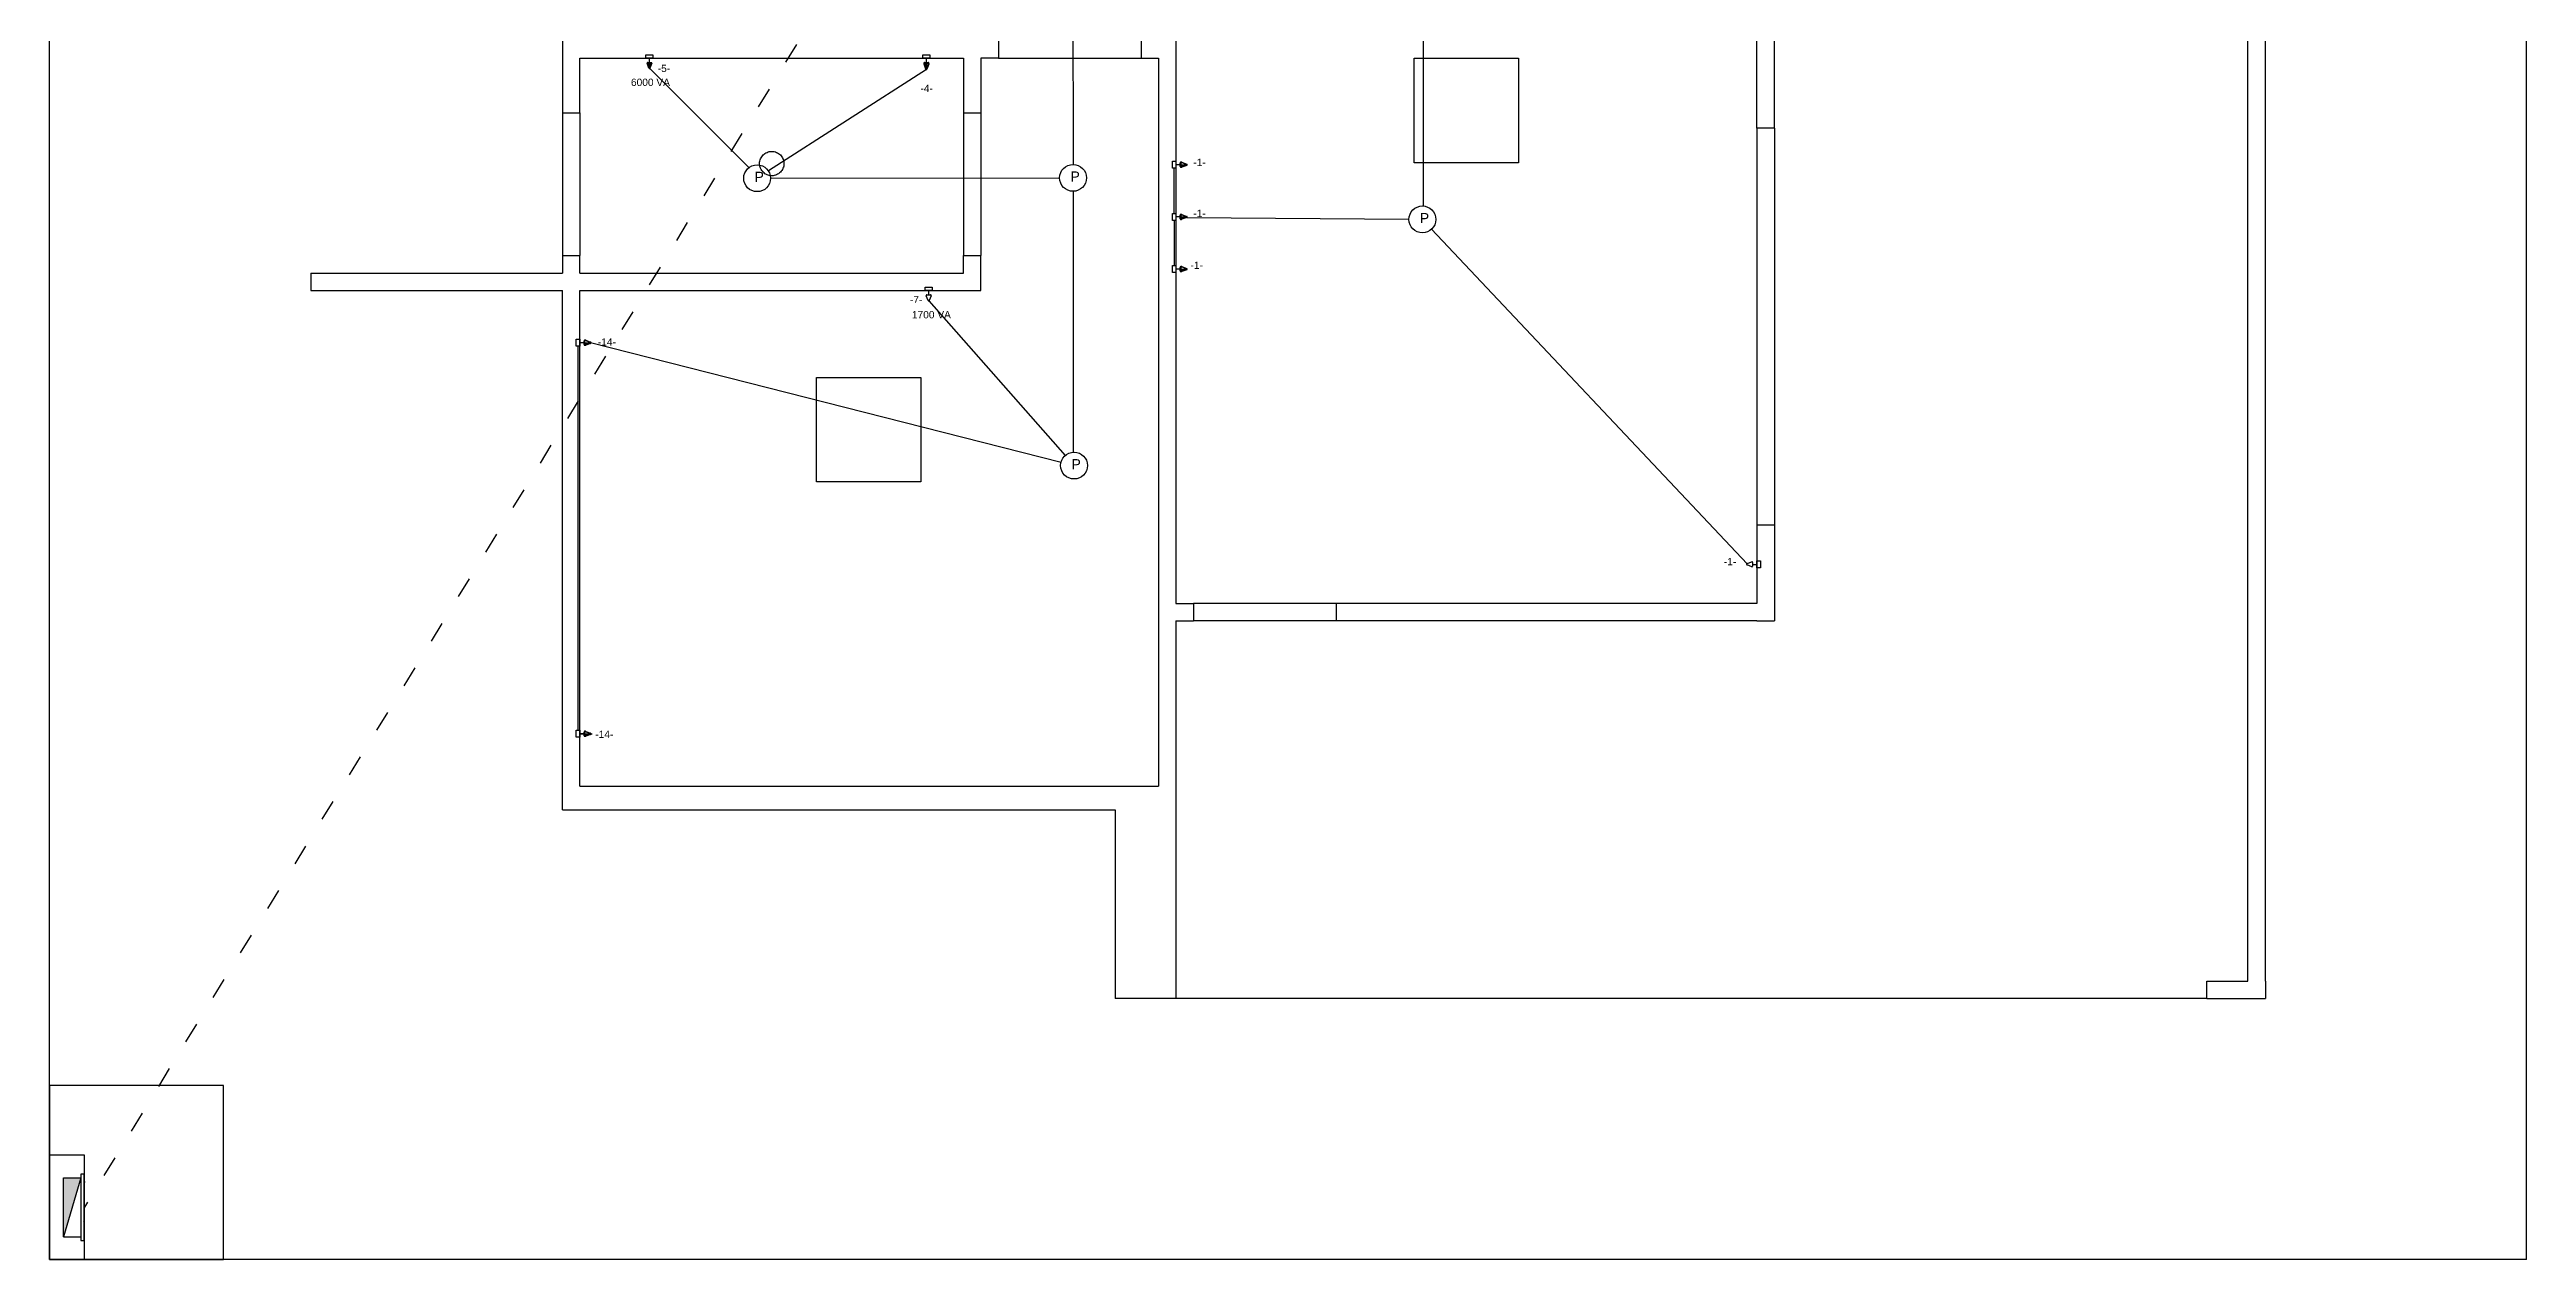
# Model space of a CAD drawing. Extents: x 1249.5 to 1279.4, y 663.9 to 679.7.
# Drawn here: x 1265.17 to 1279.4, y 663.92 to 670.87 of the extents above; entities that cross this region are included whole.
import ezdxf

# ---------------------------------------------------------------- set-up
doc = ezdxf.new("R2010")
doc.units = 0
doc.linetypes.add('ACAD_ISO02W100', pattern=[15, 12, -3])
doc.linetypes.add('ACAD_ISO03W100', pattern=[30, 12, -18])
for name, color, linetype in [('ARQ-BASE', 9, 'Continuous'), ('ARQ-LOTE', 243, 'Continuous'), ('ELE-CAIXAS', 190, 'Continuous'), ('ELE-ELETRODUTOS', 4, 'Continuous'), ('ELE-LUMINARIAS', 212, 'Continuous'), ('ELE-QUADROS', 7, 'Continuous'), ('ELE-TEXTOS', 2, 'Continuous'), ('ELE-TUE', 1, 'Continuous'), ('ELE-TUG', 7, 'Continuous')]:
    doc.layers.add(name, color=color, linetype=linetype)
doc.styles.get("Standard").update_dxf_attribs({"font": 'Arial.ttf'})

# ---------------------------------------------------------------- blocks, each defined once
blk = doc.blocks.new('tomada_media_dupla')
h = blk.add_hatch(color=3)
h.dxf.hatch_style = 1
edge = h.paths.add_edge_path()
edge.add_line((18.2, 7.2), (21, 7.2))
edge.add_arc((20.7, 7.1), 0.325, -71.1695, 4.1929, ccw=False)
edge.add_line((20.8, 6.8), (18, 5.8))
edge.add_arc((17.9, 6.1), 0.359, 180, 290.806, ccw=False)
edge.add_line((17.5, 6.1), (17.5, 7.2))
edge.add_line((17.5, 7.2), (18.2, 7.2))
h = blk.add_hatch(color=3)
h.dxf.hatch_style = 1
edge = h.paths.add_edge_path()
edge.add_line((18.7, 7.2), (21.5, 7.2))
edge.add_arc((21.2, 7.1), 0.325, -71.1695, 4.1929, ccw=False)
edge.add_line((21.3, 6.8), (18.5, 5.8))
edge.add_arc((18.4, 6.1), 0.359, 180, 290.806, ccw=False)
edge.add_line((18, 6.1), (18, 7.2))
edge.add_line((18, 7.2), (18.7, 7.2))
blk.add_line((17.5, 7.2), (15, 7.2))
at = {"color": 3, "linetype": 'ACAD_ISO03W100', "lineweight": 30}
for points in [[(18, 8.6), (20.8, 7.5, -0.689776), (20.8, 6.8), (18, 5.8, -0.525045), (17.5, 6.1), (17.5, 8.2, -0.525045)], [(18.2, 7.2), (21, 7.2, -0.341218), (20.8, 6.8), (18, 5.8, -0.525045), (17.5, 6.1), (17.5, 7.2)], [(18.5, 8.6), (21.3, 7.5, -0.689776), (21.3, 6.8), (18.5, 5.8, -0.525045), (18, 6.1), (18, 8.2, -0.525045)], [(18.7, 7.2), (21.5, 7.2, -0.341218), (21.3, 6.8), (18.5, 5.8, -0.525045), (18, 6.1), (18, 7.2)]]:
    blk.add_lwpolyline(points, format="xyb", close=True, dxfattribs=at)
for points in [[(17.5, 7.2), (21, 7.2)], [(18, 7.2), (21.5, 7.2)]]:
    blk.add_lwpolyline(points)
at = {"layer": 'ELE-CAIXAS'}
blk.add_lwpolyline([(15, 9.2), (15, 5.2), (13, 5.2), (13, 9.2)], close=True, dxfattribs=at)
blk = doc.blocks.new('tomada_baixa')
blk.add_line((5313.8, 450), (5311.3, 450))
blk.add_lwpolyline([(5311.3, 452), (5311.3, 448), (5309.3, 448), (5309.3, 452)], close=True)
at = {"color": 3, "linetype": 'ACAD_ISO03W100', "lineweight": 30}
blk.add_lwpolyline([(5314.3, 451.4), (5317, 450.3, -0.689776), (5317, 449.6), (5314.3, 448.6, -0.525045), (5313.8, 448.9), (5313.8, 451, -0.525045)], format="xyb", close=True, dxfattribs=at)
blk = doc.blocks.new('tomada_alta')
h = blk.add_hatch(color=3)
h.dxf.hatch_style = 1
edge = h.paths.add_edge_path()
edge.add_line((5241.4, 175.7), (5244.2, 174.6))
edge.add_arc((5244.1, 174.3), 0.359, -69.194, 69.194, ccw=False)
edge.add_line((5244.2, 174), (5241.4, 172.9))
edge.add_arc((5241.3, 173.3), 0.359, 180, 290.806, ccw=False)
edge.add_line((5241, 173.3), (5241, 175.4))
edge.add_arc((5241.3, 175.4), 0.359, 69.194, 180, ccw=False)
blk.add_line((5241, 174.3), (5238.5, 174.3))
blk.add_lwpolyline([(5238.5, 176.3), (5238.5, 172.3), (5236.5, 172.3), (5236.5, 176.3)], close=True)
at = {"color": 3, "linetype": 'ACAD_ISO03W100', "lineweight": 30}
blk.add_lwpolyline([(5241.4, 175.7), (5244.2, 174.6, -0.689776), (5244.2, 174), (5241.4, 172.9, -0.525045), (5241, 173.3), (5241, 175.4, -0.525045)], format="xyb", close=True, dxfattribs=at)
blk = doc.blocks.new('caixa de passagem no teto')
blk.add_circle((0, 0), 49.8)
at = {"insert": (-9.8, 23.8), "char_height": 37.4, "attachment_point": 1}
blk.add_mtext_dynamic_manual_height_columns('P', width=37.361, gutter_width=186.8, heights=[41.9], dxfattribs=at)
blk = doc.blocks.new('quadro_parcial_embutido')
h = blk.add_hatch(color=4)
h.dxf.hatch_style = 1
h.paths.add_polyline_path([(5286.4, 1059.1), (5320.4, 1049.1), (5286.4, 1049.1)])
blk.add_line((5311.5, 1060.4), (5311.5, 1060.4))
at = {"color": 4}
blk.add_line((5320.4, 1049.1), (5320.4, 1059.1), dxfattribs=at)
at = {"color": 3}
blk.add_lwpolyline([(5284.4, 1059.1), (5322.4, 1059.1), (5322.4, 1061.1), (5284.4, 1061.1)], close=True, dxfattribs=at)
at = {"color": 4, "lineweight": 30, "transparency": 33554508}
blk.add_lwpolyline([(5286.4, 1059.1), (5320.4, 1049.1), (5286.4, 1049.1)], close=True, dxfattribs=at)

msp = doc.modelspace()

# ---------------------------------------------------------------- linework, layer by layer
for p, q in [((1266.172, 664.921), (1265.172, 664.921)), ((1265.172, 664.921), (1265.172, 663.921)), ((1266.172, 663.921), (1266.172, 664.921)), ((1265.172, 663.921), (1266.172, 663.921))]:
    msp.add_line(p, q)
at = {"layer": 'ARQ-BASE'}
for p, q in [((1271.643, 678.067), (1271.643, 667.691)), ((1277.802, 665.521), (1277.802, 677.046)), ((1277.902, 665.521), (1277.902, 677.046)), ((1274.981, 670.421), (1274.979, 673.904)), ((1275.08, 673.904), (1275.08, 670.421)), ((1268.118, 671.261), (1268.118, 670.509)), ((1270.623, 670.923), (1270.623, 670.823)), ((1271.443, 670.923), (1271.443, 670.823)), ((1268.218, 670.823), (1270.423, 670.823)), ((1268.218, 670.509), (1268.218, 670.823)), ((1270.423, 670.823), (1270.423, 670.509)), ((1270.623, 670.823), (1270.523, 670.823)), ((1270.523, 670.823), (1270.523, 670.509)), ((1270.623, 670.823), (1271.443, 670.823)), ((1271.443, 670.823), (1271.543, 670.823)), ((1271.543, 670.823), (1271.543, 666.641)), ((1268.118, 670.509), (1268.218, 670.509)), ((1268.118, 670.509), (1268.118, 669.689)), ((1268.218, 670.509), (1268.218, 669.689)), ((1270.423, 670.509), (1270.423, 669.689)), ((1270.423, 670.509), (1270.523, 670.509)), ((1270.523, 670.509), (1270.523, 669.689)), ((1274.981, 670.421), (1274.981, 668.141)), ((1275.081, 670.421), (1274.981, 670.421)), ((1275.081, 670.421), (1275.081, 668.141)), ((1268.118, 669.689), (1268.218, 669.689)), ((1268.118, 669.689), (1268.118, 669.589)), ((1268.218, 669.589), (1268.218, 669.689)), ((1270.423, 669.689), (1270.523, 669.689)), ((1270.423, 669.589), (1270.423, 669.689)), ((1270.523, 669.489), (1270.523, 669.689)), ((1266.672, 669.589), (1268.118, 669.589)), ((1266.672, 669.589), (1266.672, 669.489)), ((1268.218, 669.589), (1270.423, 669.589)), ((1266.672, 669.489), (1268.118, 669.489)), ((1268.118, 669.469), (1268.118, 669.489)), ((1268.118, 666.504), (1268.118, 669.469)), ((1268.218, 669.469), (1268.218, 669.489)), ((1268.218, 669.489), (1270.523, 669.489)), ((1268.218, 666.641), (1268.218, 669.469)), ((1275.081, 668.141), (1274.981, 668.141)), ((1274.981, 668.141), (1274.981, 667.691)), ((1275.081, 668.141), (1275.081, 667.691)), ((1271.643, 667.691), (1271.743, 667.691)), ((1271.643, 667.591), (1271.743, 667.591)), ((1271.643, 667.591), (1271.643, 665.421)), ((1271.743, 667.691), (1271.743, 667.591)), ((1272.563, 667.691), (1271.743, 667.691)), ((1272.563, 667.591), (1271.743, 667.591)), ((1274.981, 667.691), (1272.563, 667.691)), ((1272.563, 667.691), (1272.563, 667.591)), ((1274.981, 667.591), (1272.563, 667.591)), ((1274.981, 667.591), (1275.081, 667.591)), ((1275.081, 667.691), (1275.081, 667.591)), ((1268.218, 666.641), (1271.543, 666.641)), ((1268.118, 666.504), (1268.81, 666.504)), ((1268.81, 666.504), (1271.293, 666.504)), ((1271.293, 666.504), (1271.293, 665.421)), ((1271.643, 665.421), (1271.293, 665.421)), ((1277.566, 665.421), (1271.643, 665.421)), ((1277.566, 665.421), (1277.566, 665.521)), ((1277.566, 665.521), (1277.802, 665.521)), ((1277.566, 665.421), (1277.802, 665.421)), ((1277.802, 665.421), (1277.802, 665.421)), ((1277.802, 665.421), (1277.802, 665.421)), ((1277.802, 665.421), (1277.902, 665.421)), ((1277.902, 665.521), (1277.902, 665.421)), ((1265.172, 663.921), (1265.172, 664.521)), ((1265.372, 664.521), (1265.172, 664.521)), ((1265.372, 663.921), (1265.372, 664.521)), ((1265.172, 663.921), (1265.372, 663.921))]:
    msp.add_line(p, q, dxfattribs=at)
at = {"layer": 'ARQ-LOTE'}
for p, q in [((1265.172, 663.921), (1265.172, 679.667)), ((1279.402, 663.921), (1279.402, 679.667)), ((1279.402, 663.921), (1265.172, 663.921))]:
    msp.add_line(p, q, dxfattribs=at)
at = {"layer": 'ELE-ELETRODUTOS', "linetype": 'ACAD_ISO03W100', "ltscale": 0.01}
msp.add_line((1273.065, 676.787), (1265.372, 664.221), dxfattribs=at)
at = {"layer": 'ELE-ELETRODUTOS'}
for p, q in [((1271.05, 672.698), (1271.052, 670.211)), ((1273.064, 672.648), (1273.064, 669.975)), ((1268.618, 670.767), (1269.19, 670.196)), ((1270.21, 670.759), (1269.302, 670.176)), ((1269.314, 670.134), (1270.975, 670.136)), ((1271.633, 669.931), (1271.633, 670.191)), ((1271.052, 670.06), (1271.053, 668.56)), ((1271.633, 669.891), (1271.633, 669.631)), ((1271.706, 669.909), (1272.981, 669.898)), ((1274.924, 667.919), (1273.112, 669.841)), ((1270.223, 669.429), (1271.007, 668.541)), ((1268.208, 666.961), (1268.208, 669.169)), ((1268.279, 669.189), (1270.983, 668.502))]:
    msp.add_line(p, q, dxfattribs=at)
at = {"layer": 'ELE-LUMINARIAS', "linetype": 'ACAD_ISO02W100'}
for p, q in [((1273.011, 670.823), (1273.611, 670.823)), ((1273.011, 670.223), (1273.011, 670.823)), ((1273.011, 670.823), (1273.611, 670.823)), ((1273.011, 670.223), (1273.011, 670.823)), ((1273.611, 670.823), (1273.611, 670.223)), ((1273.611, 670.823), (1273.611, 670.223)), ((1273.611, 670.223), (1273.011, 670.223)), ((1273.611, 670.223), (1273.011, 670.223)), ((1269.578, 668.989), (1270.178, 668.989)), ((1269.578, 668.389), (1269.578, 668.989)), ((1270.178, 668.989), (1270.178, 668.389)), ((1270.178, 668.389), (1269.578, 668.389))]:
    msp.add_line(p, q, dxfattribs=at)
msp.add_circle((1269.321, 670.218), 0.07, dxfattribs=at)
at = {"layer": 'ELE-TUG'}
for p, q in [((1268.218, 666.941), (1268.29, 666.941)), ((1265.372, 664.369), (1265.372, 664.363))]:
    msp.add_line(p, q, dxfattribs=at)

# ---------------------------------------------------------------- block references
at = {"layer": 'ELE-ELETRODUTOS', "xscale": 0.001551112726298487, "yscale": 0.001551112726298487, "zscale": 0.001551112726298487}
for p in [(1269.237, 670.134), (1271.052, 670.136), (1273.059, 669.897), (1271.058, 668.483)]:
    msp.add_blockref('caixa de passagem no teto', p, dxfattribs=at)
at = {"layer": 'ELE-QUADROS', "xscale": 0.010000000000002, "yscale": 0.010000000000002, "zscale": 0.010000000000002, "rotation": 270}
msp.add_blockref('quadro_parcial_embutido', (1254.76, 717.255), dxfattribs=at)
at = {"layer": 'ELE-TUE', "rotation": 270}
for name, p, xscale, yscale, zscale in [('tomada_alta', (1266.882, 723.007), 0.009961612516008243, 0.009961612516008243, 0.009961612516008243), ('tomada_baixa', (1265.74, 722.398), 0.009961612516052508, 0.009961612516052508, 0.009961612516052508)]:
    msp.add_blockref(name, p, dxfattribs=dict(at, xscale=xscale, yscale=yscale, zscale=zscale))
at = {"layer": 'ELE-TUG'}
for name, p, xscale, yscale, zscale, rotation in [('tomada_media_dupla', (1270.138, 670.973), 0.009961612516065086, 0.009961612516065086, 0.009961612516065086, 270.0000000003269), ('tomada_baixa', (1327.89, 672.398), 0.009961612516052508, 0.009961612516052508, 0.009961612516052508, 180)]:
    msp.add_blockref(name, p, dxfattribs=dict(at, xscale=xscale, yscale=yscale, zscale=zscale, rotation=rotation))
at = {"layer": 'ELE-TUG', "xscale": 0.009961612516065086, "yscale": 0.009961612516065086, "zscale": 0.009961612516065086}
for p in [(1271.493, 670.14), (1271.493, 669.84), (1271.493, 669.54), (1268.068, 669.117), (1268.068, 666.87)]:
    msp.add_blockref('tomada_media_dupla', p, dxfattribs=at)

# ---------------------------------------------------------------- texts
at = {"layer": 'ELE-TEXTOS'}
for s, p in [('6000 VA', (1268.512, 670.664)), ('-5-', (1268.666, 670.744)), ('-4-', (1270.175, 670.629)), ('-1-', (1271.743, 670.204)), ('-1-', (1271.743, 669.911)), ('-1-', (1271.727, 669.613)), ('-7-', (1270.115, 669.416)), ('1700 VA', (1270.126, 669.329)), ('-14-', (1268.322, 669.172)), ('-1-', (1274.791, 667.91)), ('-14-', (1268.307, 666.918))]:
    msp.add_text(s, height=0.0418, dxfattribs=at).set_placement(p)

doc.saveas('drawing.dxf')
